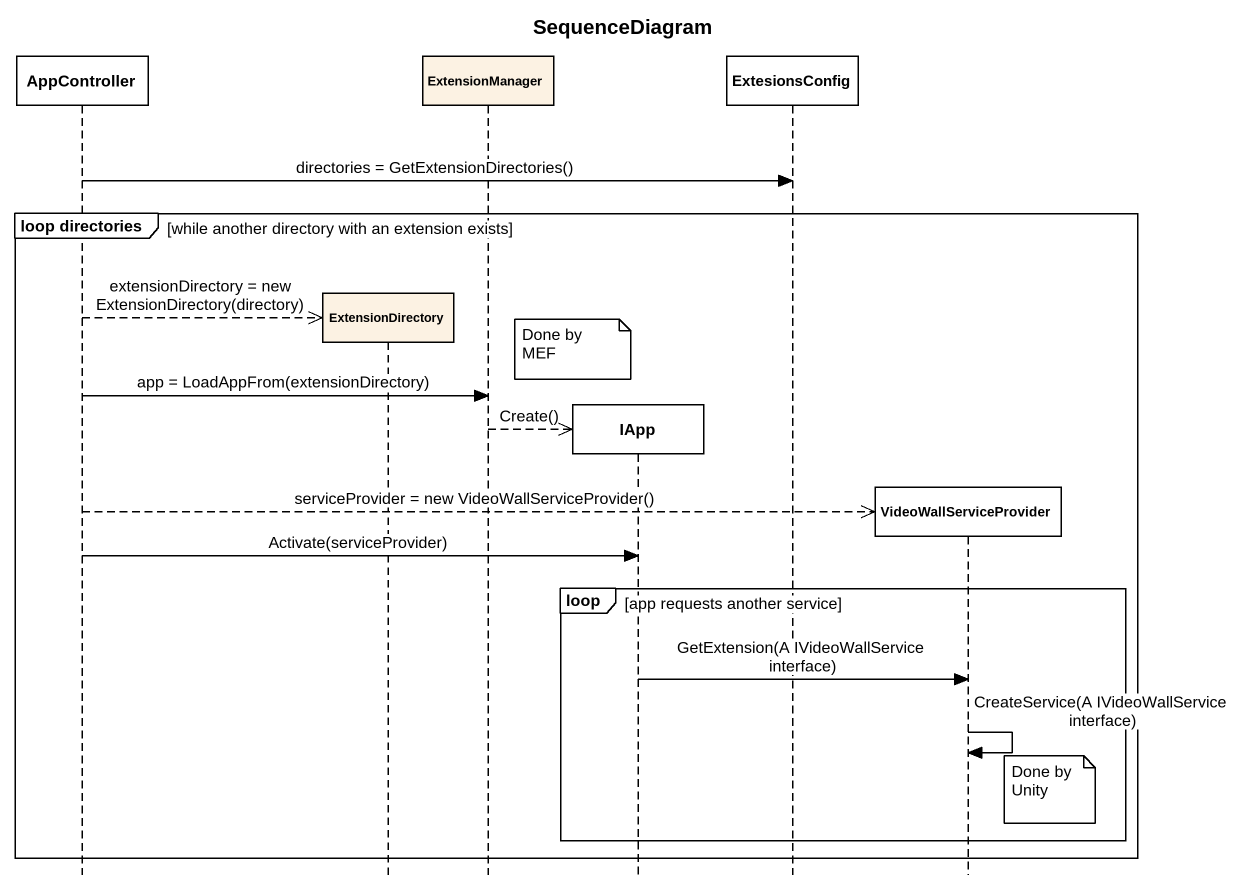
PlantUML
@startuml
title SequenceDiagram
hide footbox
participant AppController
participant ExtensionDirectory #FCF2E3
participant ExtensionManager #FCF2E3
participant IApp
participant ExtesionsConfig
participant VideoWallServiceProvider

AppController -> ExtesionsConfig : directories = GetExtensionDirectories()
group loop directories [while another directory with an extension exists]
  AppController -->> ExtensionDirectory ** : extensionDirectory = new ExtensionDirectory(directory)
  note left of IApp : Done by MEF
  AppController -> ExtensionManager : app = LoadAppFrom(extensionDirectory)
  ExtensionManager -->> IApp ** : Create()
  AppController -->> VideoWallServiceProvider ** : serviceProvider = new VideoWallServiceProvider()
  AppController -> IApp : Activate(serviceProvider)
  loop app requests another service
    IApp -> VideoWallServiceProvider : GetExtension(A IVideoWallService interface)
    VideoWallServiceProvider -> VideoWallServiceProvider : CreateService(A IVideoWallService interface)
    note right of VideoWallServiceProvider : Done by Unity
  end
end
@enduml
